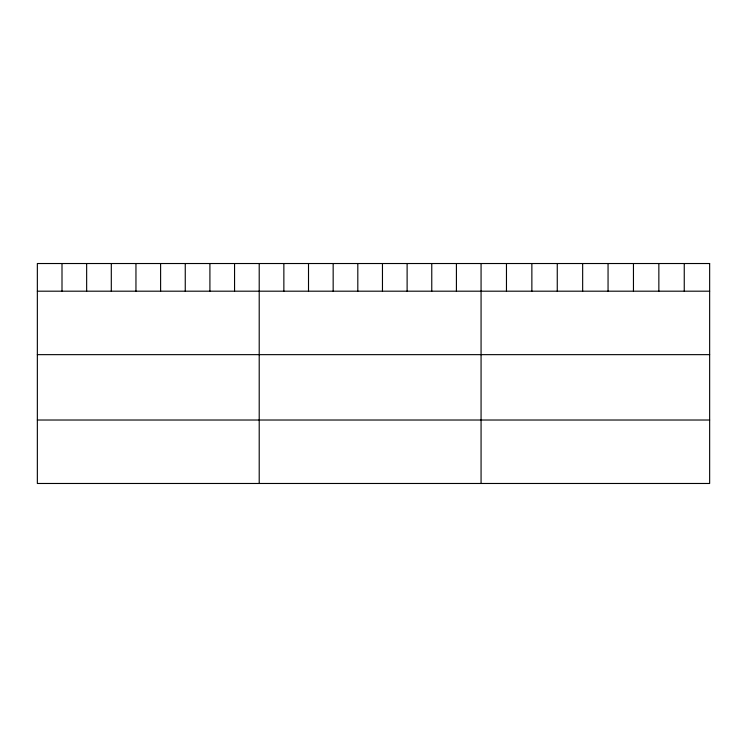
<?xml version="1.0" encoding="UTF-8"?>
<svg xmlns="http://www.w3.org/2000/svg" width="747" height="747" viewBox="0 0 747 747"><rect width="100%" height="100%" fill="white"/><g stroke="black" fill="none" stroke-linecap="round" stroke-linejoin="round"><path stroke-width="1.12" d="M37.35 291.19L709.65 291.19M37.35 354.648L709.65 354.648M37.35 420.019L709.65 420.019M684.252 263.523L684.252 291.19M658.854 263.523L658.854 291.19M633.456 263.523L633.456 291.19M608.058 263.523L608.058 291.19M582.66 263.523L582.66 291.19M557.262 263.523L557.262 291.19M531.864 263.523L531.864 291.19M506.466 263.523L506.466 291.19M481.068 263.523L481.068 483.477M456.417 263.523L456.417 291.19M431.766 263.523L431.766 291.19M407.115 263.523L407.115 291.19M382.464 263.523L382.464 291.19M357.813 263.523L357.813 291.19M333.162 263.523L333.162 291.19M308.511 263.523L308.511 291.19M283.86 263.523L283.86 291.19M259.209 263.523L259.209 483.477M234.558 263.523L234.558 291.19M209.907 263.523L209.907 291.19M185.256 263.523L185.256 291.19M160.605 263.523L160.605 291.19M135.954 263.523L135.954 291.19M111.303 263.523L111.303 291.19M86.652 263.523L86.652 291.19M62.001 263.523L62.001 291.19M709.65 263.523L37.35 263.523L37.35 483.477L709.65 483.477L709.65 263.523"/></g></svg>
